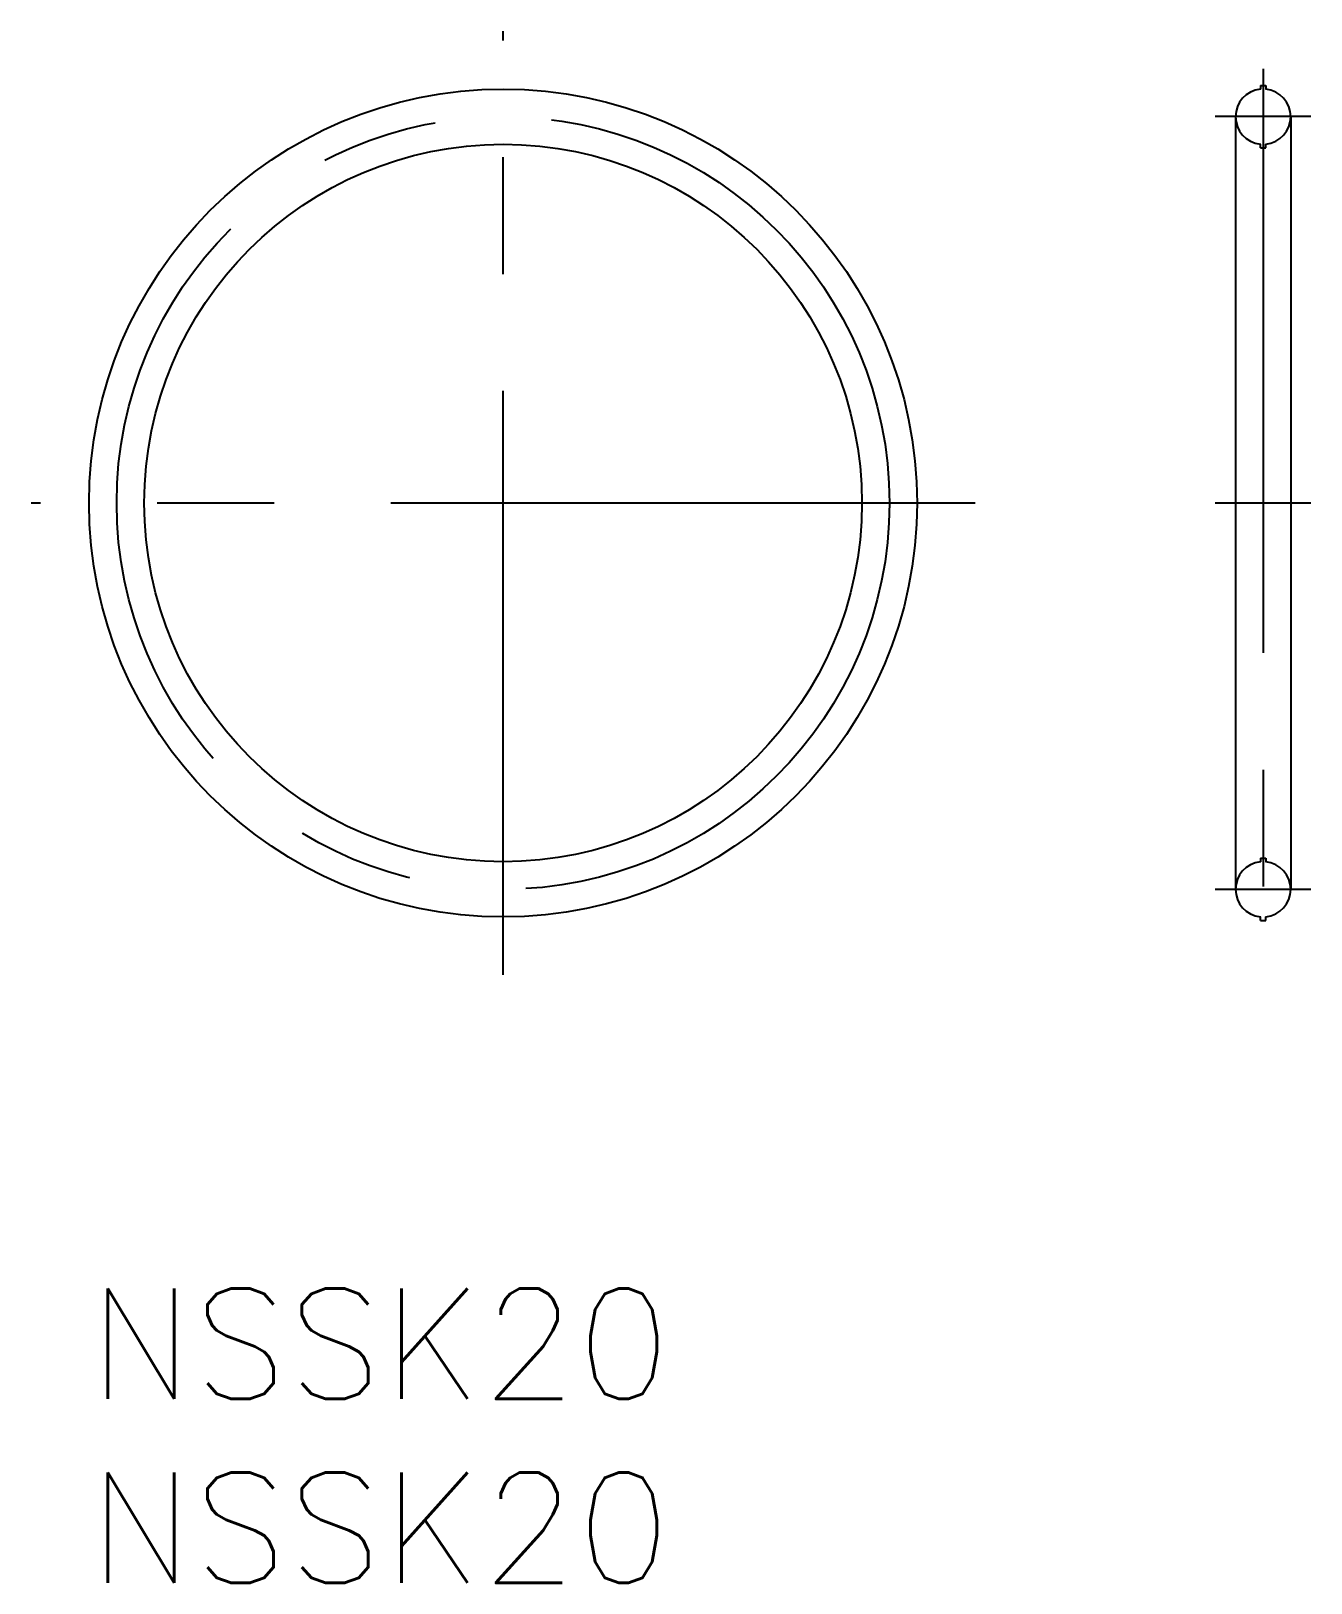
# Model space of a CAD drawing. Extents: x -1.6 to 33.2, y -8 to 34.2.
import ezdxf

# ---------------------------------------------------------------- set-up
doc = ezdxf.new("R2010")
doc.units = 0
doc.header["$LTSCALE"] = 0.5
doc.linetypes.add('CENTER', pattern=[50.8, 31.75, -6.35, 6.35, -6.35])
for name, color, linetype in [('MSM_CENTER', 1, 'CENTER'), ('MSM_CONTINUOUS', 7, 'CONTINUOUS'), ('MSM_PART_NUMBER', 7, 'CONTINUOUS')]:
    doc.layers.add(name, color=color, linetype=linetype)
doc.styles.get("Standard").update_dxf_attribs({"font": 'txt.shx', "height": 1, "bigfont": 'bigfont.shx'})

# ---------------------------------------------------------------- blocks, each defined once
blk = doc.blocks.new('*U1')
at = {"layer": 'MSM_PART_NUMBER'}
blk.add_text('NSSK20', height=3, dxfattribs=at).set_placement((0, -3))
blk = doc.blocks.new('*U2')
at = {"layer": 'MSM_PART_NUMBER'}
blk.add_text('NSSK20', height=3, dxfattribs=at).set_placement((0, -8))

msp = doc.modelspace()

# ---------------------------------------------------------------- linework, layer by layer
at = {"layer": 'MSM_CENTER'}
for p, q in [((11.25, 8.523), (11.25, 34.177)), ((31.904, 33.15), (31.904, 9.55)), ((33.204, 31.85), (30.604, 31.85)), ((24.077, 21.35), (-1.577, 21.35)), ((33.204, 21.35), (30.604, 21.35)), ((33.204, 10.85), (30.604, 10.85))]:
    msp.add_line(p, q, dxfattribs=at)
msp.add_circle((11.25, 21.35), 10.5, dxfattribs=at)
at = {"layer": 'MSM_CONTINUOUS'}
for p, q in [((31.829, 32.7), (31.829, 32.596)), ((31.829, 32.7), (31.979, 32.7)), ((31.979, 32.7), (31.979, 32.596)), ((31.154, 31.85), (31.154, 10.85)), ((32.654, 31.85), (32.654, 10.85)), ((31.829, 31), (31.829, 31.104)), ((31.829, 31), (31.979, 31)), ((31.979, 31), (31.979, 31.104)), ((31.829, 11.7), (31.829, 11.596)), ((31.829, 11.7), (31.979, 11.7)), ((31.979, 11.7), (31.979, 11.596)), ((31.829, 10), (31.829, 10.104)), ((31.829, 10), (31.979, 10)), ((31.979, 10), (31.979, 10.104))]:
    msp.add_line(p, q, dxfattribs=at)
for radius in [11.25, 9.75]:
    msp.add_circle((11.25, 21.35), radius, dxfattribs=at)
for centre, start, end in [((31.904, 31.85), 95.7392, 264.2608), ((31.904, 31.85), 275.7392, 84.2608), ((31.904, 10.85), 95.7392, 264.2608), ((31.904, 10.85), 275.7392, 84.2608)]:
    msp.add_arc(centre, 0.75, start, end, dxfattribs=at)

# ---------------------------------------------------------------- block references
at = {"layer": 'MSM_PART_NUMBER'}
for name in ['*U1', '*U2']:
    msp.add_blockref(name, (0, 0), dxfattribs=at)

doc.saveas('drawing.dxf')
